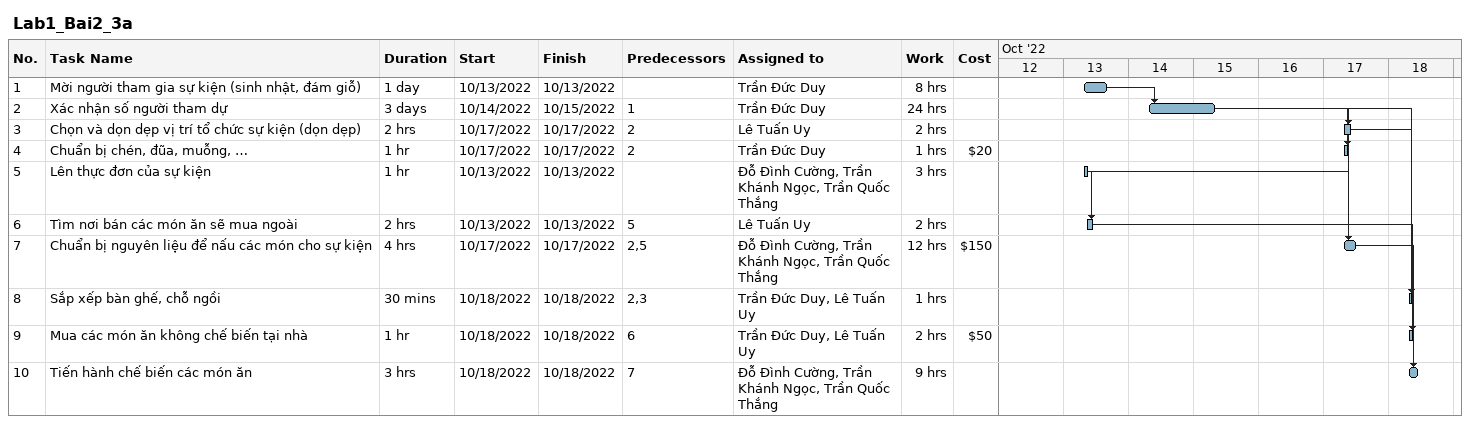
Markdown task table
Lab1_Bai2_3a

| ID | Task | Duration | Start | Finish | Predecessors | Resources | Work (h) | Cost ($) |
|---|---|---|---|---|---|---|---|---|
| 1 | Mời người tham gia sự kiện (sinh nhật, đám giỗ) | 1d | 2022-10-13 | 2022-10-13 |  | Trần Đức Duy | 8 |  |
| 2 | Xác nhận số người tham dự | 3d | 2022-10-14 | 2022-10-15 | 1 | Trần Đức Duy | 24 |  |
| 3 | Chọn và dọn dẹp vị trí tổ chức sự kiện (dọn dẹp) | 2h | 2022-10-17 | 2022-10-17 | 2 | Lê Tuấn Uy | 2 |  |
| 4 | Chuẩn bị chén, đũa, muỗng, … | 1h | 2022-10-17 | 2022-10-17 | 2 | Trần Đức Duy | 1 | 20 |
| 5 | Lên thực đơn của sự kiện | 1h | 2022-10-13 | 2022-10-13 |  | Đỗ Đình Cường, Trần Khánh Ngọc, Trần Quốc Thắng | 3 |  |
| 6 | Tìm nơi bán các món ăn sẽ mua ngoài | 2h | 2022-10-13 | 2022-10-13 | 5 | Lê Tuấn Uy | 2 |  |
| 7 | Chuẩn bị nguyên liệu để nấu các món cho sự kiện | 4h | 2022-10-17 | 2022-10-17 | 2, 5 | Đỗ Đình Cường, Trần Khánh Ngọc, Trần Quốc Thắng | 12 | 150 |
| 8 | Sắp xếp bàn ghế, chỗ ngồi | 30min | 2022-10-18 | 2022-10-18 | 2, 3 | Trần Đức Duy, Lê Tuấn Uy | 1 |  |
| 9 | Mua các món ăn không chế biến tại nhà | 1h | 2022-10-18 | 2022-10-18 | 6 | Trần Đức Duy, Lê Tuấn Uy | 2 | 50 |
| 10 | Tiến hành chế biến các món ăn | 3h | 2022-10-18 | 2022-10-18 | 7 | Đỗ Đình Cường, Trần Khánh Ngọc, Trần Quốc Thắng | 9 |  |
